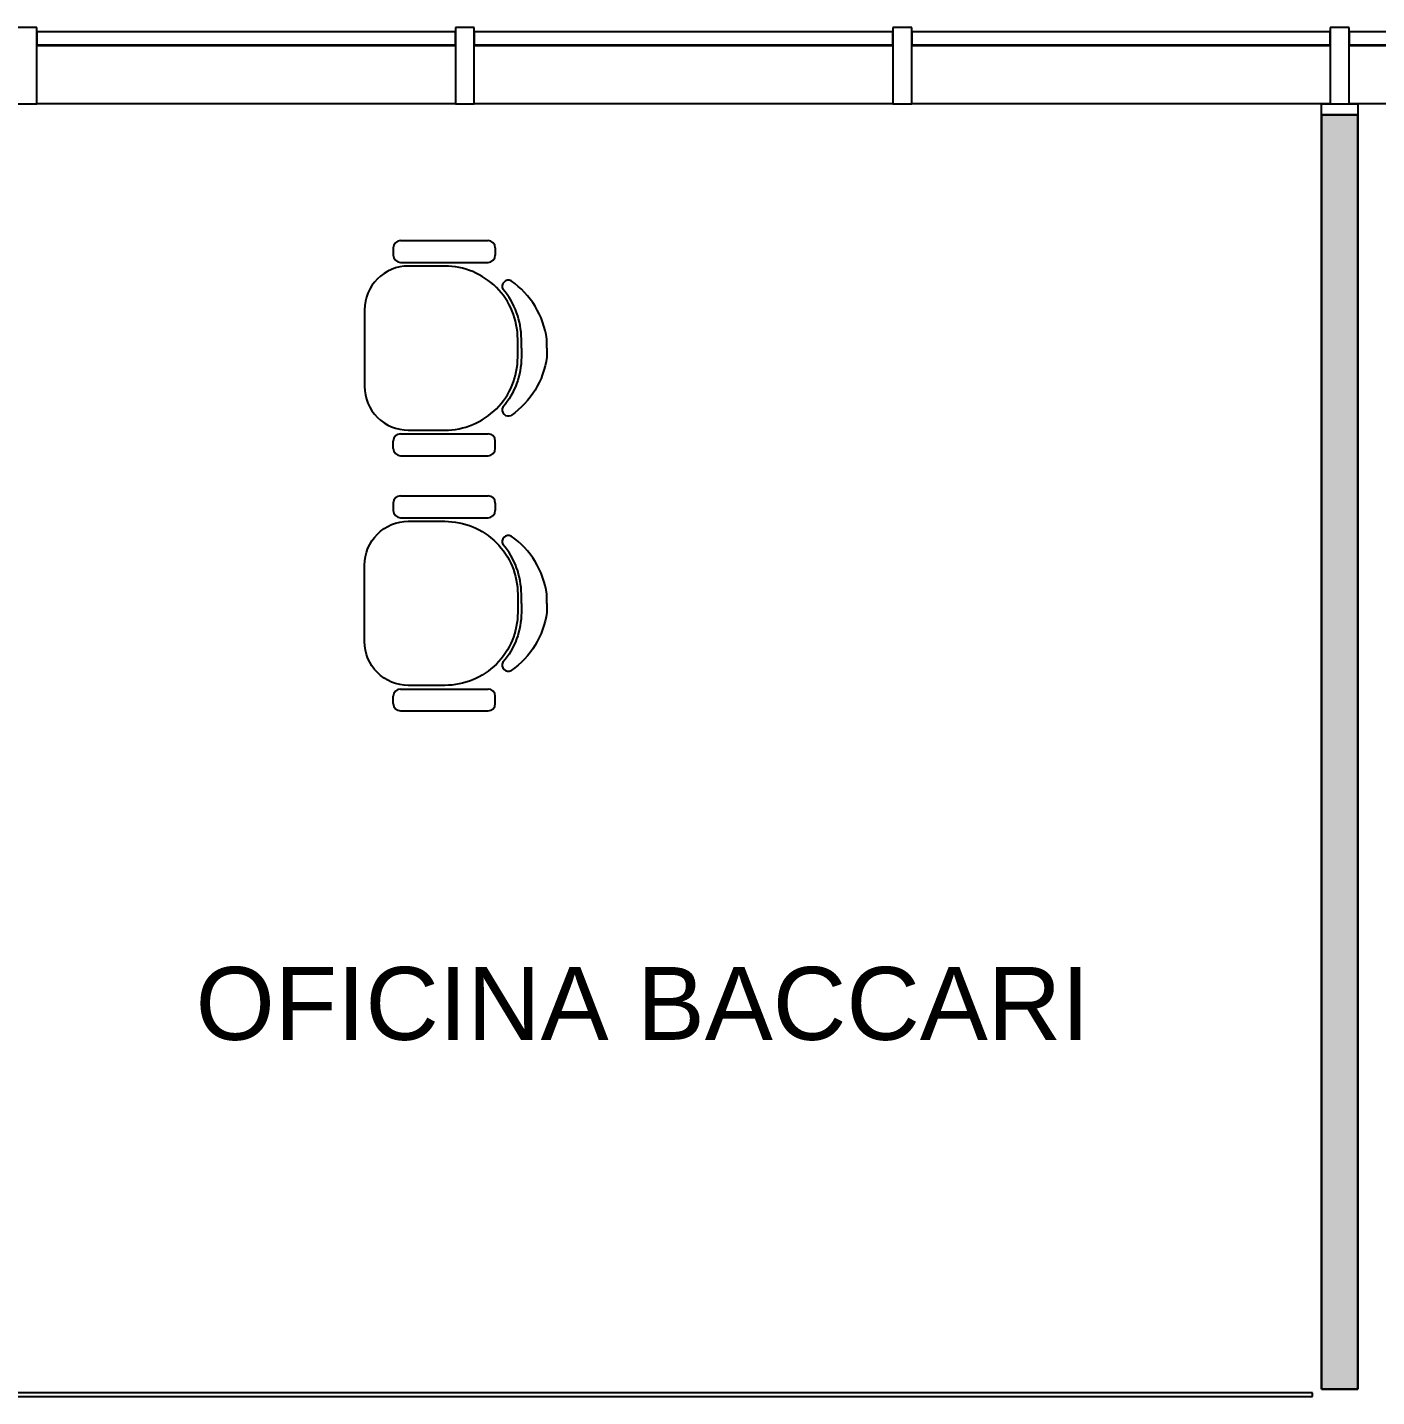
# Model space of a CAD drawing. Header units: millimetres. Extents: x 32.4 to 129.7, y 76.1 to 139.3.
# Drawn here: x 38.414 to 42.115, y 119.615 to 123.371 of the extents above; entities that cross this region are included whole.
import ezdxf

# ---------------------------------------------------------------- set-up
doc = ezdxf.new("R2010")
doc.units = ezdxf.units.MM
for name, color, linetype in [('HATCH LADRILLO COMUN', 7, 'Continuous'), ('Lineas Carpintería', 7, 'Continuous'), ('n carpinteria vidrio', 7, 'Continuous'), ('n tabique', 7, 'Continuous'), ('Sectores', 3, 'Continuous')]:
    doc.layers.add(name, color=color, linetype=linetype)
doc.styles.add('MtXpl_Arial_Unicode_', font='ARIALUNI.ttf')

msp = doc.modelspace()

# ---------------------------------------------------------------- hatches: boundary and pattern name
at = {"layer": 'HATCH LADRILLO COMUN'}
msp.add_hatch(color=256, dxfattribs=at).paths.add_polyline_path([(41.963691, 123.130874), (41.963701, 119.635374), (42.063701, 119.635374), (42.063691, 123.130874)])

# ---------------------------------------------------------------- linework, layer by layer
for p, q in [((39.43729, 122.786134), (39.67729, 122.786134)), ((39.41729, 122.766134), (39.41729, 122.746134)), ((39.69729, 122.766134), (39.69729, 122.746134)), ((39.43729, 122.726134), (39.67729, 122.726134)), ((39.43729, 122.256134), (39.67729, 122.256134)), ((39.41729, 122.216134), (39.41729, 122.236134)), ((39.69729, 122.216134), (39.69729, 122.236134)), ((39.43729, 122.196134), (39.67729, 122.196134)), ((39.41729, 122.066134), (39.41729, 122.046134)), ((39.43729, 122.086134), (39.67729, 122.086134)), ((39.69729, 122.066134), (39.69729, 122.046134)), ((39.43729, 122.026134), (39.67729, 122.026134)), ((39.41729, 121.516134), (39.41729, 121.536134)), ((39.43729, 121.556134), (39.67729, 121.556134)), ((39.69729, 121.516134), (39.69729, 121.536134)), ((39.43729, 121.496134), (39.67729, 121.496134))]:
    msp.add_line(p, q)
for points in [[(39.558691, 122.716134), (39.458691, 122.716134, 0.414214), (39.338691, 122.596134), (39.338691, 122.386134, 0.414214), (39.458691, 122.266134), (39.558691, 122.266134, 0.414214), (39.758691, 122.466134), (39.758691, 122.516134, 0.414214)], [(39.558691, 121.566134), (39.458691, 121.566134, -0.414214), (39.338691, 121.686134), (39.338691, 121.896134, -0.414214), (39.458691, 122.016134), (39.558691, 122.016134, -0.414214), (39.758691, 121.816134), (39.758691, 121.766134, -0.414214)]]:
    msp.add_lwpolyline(points, format="xyb", close=True)
for points in [[(39.838691, 122.491134), (39.838691, 122.516134, 0.207449), (39.740836, 122.675559)], [(39.768691, 122.491134), (39.768691, 122.516134, 0.178789), (39.718265, 122.652649)], [(39.768691, 122.491134), (39.768691, 122.466134, -0.178789), (39.718265, 122.32962)], [(39.838691, 122.491134), (39.838691, 122.466134, -0.207449), (39.740836, 122.30671)], [(39.768691, 121.791134), (39.768691, 121.816134, 0.178789), (39.718265, 121.952649)], [(39.838691, 121.791134), (39.838691, 121.816134, 0.207449), (39.740836, 121.975559)], [(39.768691, 121.791134), (39.768691, 121.766134, -0.178789), (39.718265, 121.62962)], [(39.838691, 121.791134), (39.838691, 121.766134, -0.207449), (39.740836, 121.60671)]]:
    msp.add_lwpolyline(points, format="xyb")
for centre, radius, start, end in [((39.43729, 122.766134), 0.02, 90, 180), ((39.67729, 122.766134), 0.02, 0, 90), ((39.43729, 122.746134), 0.02, 180, 270), ((39.67729, 122.746134), 0.02, 270, 0), ((39.733174, 122.660534), 0.016866, 62.979511, 207.872446), ((39.733174, 122.321735), 0.016866, 152.127554, 297.020489), ((39.43729, 122.236134), 0.02, 90, 180), ((39.67729, 122.236134), 0.02, 0, 90), ((39.43729, 122.216134), 0.02, 180, 270), ((39.67729, 122.216134), 0.02, 270, 0), ((39.43729, 122.066134), 0.02, 90, 180), ((39.67729, 122.066134), 0.02, 0, 90), ((39.43729, 122.046134), 0.02, 180, 270), ((39.67729, 122.046134), 0.02, 270, 0), ((39.733174, 121.960534), 0.016866, 62.979511, 207.872446), ((39.733174, 121.621735), 0.016866, 152.127554, 297.020489), ((39.43729, 121.536134), 0.02, 90, 180), ((39.67729, 121.536134), 0.02, 0, 90), ((39.43729, 121.516134), 0.02, 180, 270), ((39.67729, 121.516134), 0.02, 270, 0)]:
    msp.add_arc(centre, radius, start, end)
at = {"layer": 'Lineas Carpintería', "extrusion": (0, 0, -1)}
for p, q in [((38.439691, 123.370875), (38.387691, 123.370875)), ((38.439691, 123.160875), (38.439691, 123.370875)), ((39.639691, 123.370875), (39.587691, 123.370875)), ((39.587691, 123.370875), (39.587691, 123.160875)), ((39.639691, 123.160875), (39.639691, 123.370875)), ((40.839691, 123.370875), (40.787691, 123.370875)), ((40.787691, 123.370875), (40.787691, 123.160875)), ((40.839691, 123.160875), (40.839691, 123.370875)), ((42.039691, 123.370875), (41.987691, 123.370875)), ((41.987691, 123.370875), (41.987691, 123.160875)), ((42.039691, 123.160875), (42.039691, 123.370875)), ((38.387691, 123.160875), (38.439691, 123.160875)), ((39.587691, 123.160875), (39.639691, 123.160875)), ((40.787691, 123.160875), (40.839691, 123.160875)), ((41.987691, 123.160875), (42.039691, 123.160875))]:
    msp.add_line(p, q, dxfattribs=at)
at = {"layer": 'Lineas Carpintería'}
for p, q in [((39.587691, 123.358375), (38.439691, 123.358375)), ((38.439691, 123.358375), (38.439691, 123.323375)), ((39.587691, 123.323375), (39.587691, 123.358375)), ((40.787691, 123.358375), (39.639691, 123.358375)), ((39.639691, 123.358375), (39.639691, 123.323375)), ((40.787691, 123.323375), (40.787691, 123.358375)), ((41.987691, 123.358375), (40.839691, 123.358375)), ((40.839691, 123.358375), (40.839691, 123.323375)), ((41.987691, 123.323375), (41.987691, 123.358375)), ((43.187691, 123.358375), (42.039691, 123.358375)), ((42.039691, 123.358375), (42.039691, 123.323375)), ((38.439691, 123.323375), (39.587691, 123.323375)), ((38.439691, 123.320875), (39.587691, 123.320875)), ((39.639691, 123.323375), (40.787691, 123.323375)), ((39.639691, 123.320875), (40.787691, 123.320875)), ((40.839691, 123.323375), (41.987691, 123.323375)), ((40.839691, 123.320875), (41.987691, 123.320875)), ((42.039691, 123.323375), (43.187691, 123.323375)), ((42.039691, 123.320875), (43.187691, 123.320875)), ((39.587691, 123.160875), (38.439691, 123.160875)), ((40.787691, 123.160875), (39.639691, 123.160875)), ((41.987691, 123.160875), (40.839691, 123.160875)), ((43.187691, 123.160875), (42.039691, 123.160875))]:
    msp.add_line(p, q, dxfattribs=at)
at = {"layer": 'n carpinteria vidrio'}
for p, q in [((41.963691, 123.160875), (42.063691, 123.160875)), ((41.963691, 123.130875), (41.963691, 123.160875)), ((42.063691, 123.160875), (42.063691, 123.130875)), ((42.063691, 123.130875), (41.963691, 123.130875)), ((41.938701, 119.625375), (38.208701, 119.625375)), ((38.208701, 119.615375), (41.938701, 119.615375)), ((41.938701, 119.615375), (41.938701, 119.625375))]:
    msp.add_line(p, q, dxfattribs=at)
at = {"layer": 'n tabique'}
for p, q in [((41.963691, 123.130875), (41.963701, 119.635375)), ((42.063691, 123.130875), (41.963691, 123.130875)), ((41.963701, 119.635375), (41.963691, 123.130875)), ((41.963691, 123.130875), (42.063691, 123.130875)), ((42.063701, 119.635375), (42.063691, 123.130875)), ((42.063691, 123.130875), (42.063701, 119.635375)), ((41.963701, 119.635375), (42.063701, 119.635375)), ((42.063701, 119.635375), (41.963701, 119.635375))]:
    msp.add_line(p, q, dxfattribs=at)

# ---------------------------------------------------------------- texts
at = {"layer": 'Sectores', "style": 'MtXpl_Arial_Unicode_'}
msp.add_text('OFICINA BACCARI', height=0.2, dxfattribs=at).set_placement((38.875128, 120.593845))

doc.saveas('drawing.dxf')
